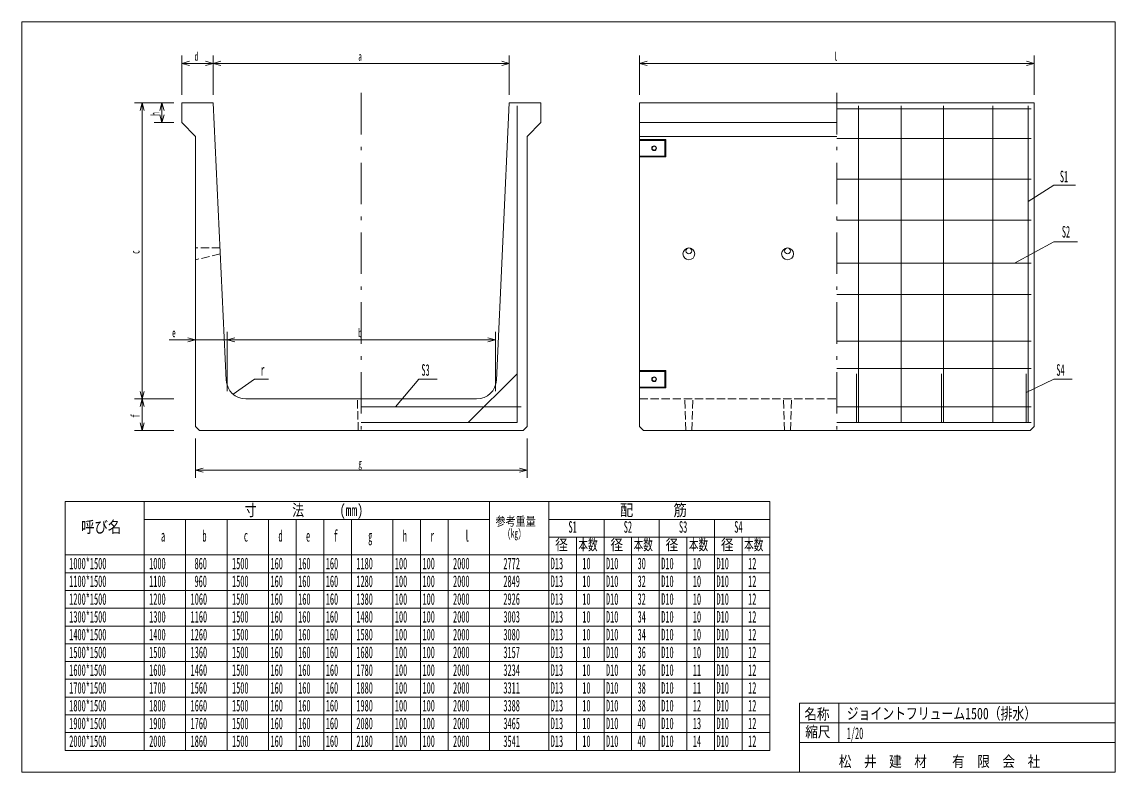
# Model space of a CAD drawing. Units: millimetres, scale not verified. Extents: x 74 to 5614, y 79 to 3879.
import ezdxf
from ezdxf.enums import TextEntityAlignment as Align

# ---------------------------------------------------------------- set-up
doc = ezdxf.new("R2010")
doc.units = ezdxf.units.MM
doc.header["$LTSCALE"] = 7
doc.linetypes.add('USER1', pattern=[50.5, 30, -9, 2.5, -9])
doc.linetypes.add('USER2', pattern=[8, 6, -2])
doc.layers.add('1', color=7, linetype='Continuous', lineweight=18)
doc.styles.add('ＭＳ ゴシック', font='')
doc.styles.get('ＭＳ ゴシック').set_extended_font_data('MS Gothic')

msp = doc.modelspace()

# ---------------------------------------------------------------- linework, layer by layer
at = {"layer": '1'}
for p, q in [((73.5, 3879), (5613.5, 3879)), ((73.5, 79), (73.5, 3879)), ((5613.5, 3879), (5613.5, 79)), ((883.5, 3709), (883.5, 3509)), ((883.5, 3669), (922.137, 3679.353)), ((1043.5, 3669), (883.5, 3669)), ((883.5, 3669), (922.137, 3658.647)), ((1043.5, 3669), (1004.863, 3679.353)), ((1043.5, 3669), (1004.863, 3658.647)), ((1043.5, 3709), (1043.5, 3509)), ((1043.5, 3709), (1043.5, 3509)), ((1043.5, 3669), (1082.137, 3679.353)), ((1043.5, 3669), (2543.5, 3669)), ((1043.5, 3669), (1082.137, 3658.647)), ((2543.5, 3669), (2504.863, 3679.353)), ((2543.5, 3669), (2504.863, 3658.647)), ((2543.5, 3709), (2543.5, 3509)), ((3203.5, 3709), (3203.5, 3509)), ((3203.5, 3669), (3242.137, 3679.353)), ((3203.5, 3669), (5203.5, 3669)), ((3203.5, 3669), (3242.137, 3658.647)), ((5203.5, 3669), (5164.863, 3679.353)), ((5203.5, 3669), (5164.863, 3658.647)), ((5203.5, 3709), (5203.5, 3509)), ((643.5, 3469), (843.5, 3469)), ((683.5, 3469), (673.147, 3430.363)), ((683.5, 3469), (683.5, 1969)), ((683.5, 3469), (693.853, 3430.363)), ((743.5, 3469), (843.5, 3469)), ((783.5, 3469), (773.147, 3430.363)), ((783.5, 3469), (783.5, 3369)), ((783.5, 3469), (793.853, 3430.363)), ((883.5, 3469), (1043.5, 3469)), ((883.5, 3469), (883.5, 3369)), ((1043.5, 3469), (1109.051, 2064.338)), ((2477.949, 2064.338), (2543.5, 3469)), ((2543.5, 3469), (2703.5, 3469)), ((2583.5, 3454), (2583.5, 1849)), ((2703.5, 3469), (2703.5, 3369)), ((3203.5, 3469), (5203.5, 3469)), ((3203.5, 3469), (3203.5, 1829)), ((4203.5, 3439), (5188.5, 3439)), ((4313.5, 3454), (4313.5, 1849)), ((4528.5, 3454), (4528.5, 1849)), ((4743.5, 3454), (4743.5, 1849)), ((4993.5, 3454), (4993.5, 1849)), ((5173.5, 3454), (5173.5, 1849)), ((5203.5, 3469), (5203.5, 1829)), ((783.5, 3369), (773.147, 3407.637)), ((783.5, 3369), (793.853, 3407.637)), ((743.5, 3369), (843.5, 3369)), ((883.5, 3369), (953.5, 3299)), ((2633.5, 3299), (2703.5, 3369)), ((3203.5, 3369), (4203.5, 3369)), ((953.5, 3299), (953.5, 1829)), ((2633.5, 3299), (2633.5, 1829)), ((4203.5, 3299), (3203.5, 3299)), ((3203.5, 3283), (3336.5, 3283)), ((3332.5, 3279), (3203.5, 3279)), ((3332.5, 3279), (3336.5, 3283)), ((3332.5, 3199), (3332.5, 3279)), ((3336.5, 3283), (3336.5, 3195)), ((5188.5, 3289), (4203.5, 3289)), ((3203.5, 3199), (3332.5, 3199)), ((3336.5, 3195), (3203.5, 3195)), ((3332.5, 3199), (3336.5, 3195)), ((4203.5, 3082), (5188.5, 3082)), ((5173.5, 2969), (5303.5, 3051.918)), ((5303.5, 3051.918), (5413.5, 3051.918)), ((4203.5, 2875), (5188.5, 2875)), ((5103.5, 2657), (5303.5, 2765.73)), ((5303.5, 2765.73), (5423.5, 2765.73)), ((4203.5, 2657), (5188.5, 2657)), ((4203.5, 2499), (5188.5, 2499)), ((953.5, 2269), (914.863, 2279.353)), ((953.5, 2309), (953.5, 2034.739)), ((1113.5, 2309), (1113.5, 2009)), ((1113.5, 2309), (1113.5, 2009)), ((1113.5, 2269), (1152.137, 2279.353)), ((1113.5, 2269), (1152.137, 2279.353)), ((2473.5, 2269), (2434.863, 2279.353)), ((2473.5, 2309), (2473.5, 2009)), ((1273.5, 2269), (819.887, 2269)), ((953.5, 2269), (914.863, 2258.647)), ((1113.5, 2269), (2473.5, 2269)), ((1113.5, 2269), (1152.137, 2258.647)), ((1113.5, 2269), (1152.137, 2258.647)), ((2473.5, 2269), (2434.863, 2258.647)), ((4203.5, 2261), (5188.5, 2261)), ((3203.5, 2113), (3336.5, 2113)), ((3332.5, 2109), (3203.5, 2109)), ((3332.5, 2109), (3336.5, 2113)), ((3332.5, 2029), (3332.5, 2109)), ((3336.5, 2113), (3336.5, 2025)), ((4203.5, 2123), (5188.5, 2123)), ((1143.681, 1993.231), (1252.603, 2069)), ((1252.603, 2069), (1323.5, 2069)), ((1966.484, 1929), (2085.73, 2069)), ((2085.73, 2069), (2178.198, 2069)), ((2583.5, 2097), (2335.5, 1849)), ((4303.5, 1849), (4303.5, 2097)), ((4733.5, 1849), (4733.5, 2097)), ((5163.5, 1849), (5163.5, 2097)), ((5163.5, 2002.561), (5303.5, 2069)), ((5303.5, 2069), (5395.433, 2069)), ((683.5, 1969), (673.147, 2007.637)), ((683.5, 1969), (693.853, 2007.637)), ((3203.5, 2029), (3332.5, 2029)), ((3203.5, 2025), (3336.5, 2025)), ((3332.5, 2029), (3336.5, 2025)), ((643.5, 1969), (843.5, 1969)), ((643.5, 1969), (843.5, 1969)), ((683.5, 1969), (673.147, 1930.363)), ((683.5, 1969), (683.5, 1809)), ((683.5, 1969), (693.853, 1930.363)), ((1208.942, 1969), (2378.058, 1969)), ((1793.5, 1929), (2603.5, 1929)), ((4203.5, 1929), (5188.5, 1929)), ((683.5, 1809), (673.147, 1847.637)), ((683.5, 1809), (693.853, 1847.637)), ((953.5, 1829), (973.5, 1809)), ((2583.5, 1849), (1793.5, 1849)), ((2613.5, 1809), (2633.5, 1829)), ((3203.5, 1829), (3223.5, 1809)), ((4203.5, 1849), (5188.5, 1849)), ((5203.5, 1829), (5183.5, 1809)), ((643.5, 1809), (843.5, 1809)), ((2613.5, 1809), (973.5, 1809)), ((3223.5, 1809), (5183.5, 1809)), ((953.5, 1569), (953.5, 1769)), ((2633.5, 1569), (2633.5, 1769)), ((953.5, 1609), (992.137, 1619.353)), ((953.5, 1609), (2633.5, 1609)), ((953.5, 1609), (992.137, 1598.647)), ((2633.5, 1609), (2594.863, 1619.353)), ((2633.5, 1609), (2594.863, 1598.647)), ((343.5, 1449), (293.5, 1449)), ((293.5, 1449), (293.5, 639)), ((343.5, 1449), (1113.5, 1449)), ((693.5, 1449), (693.5, 639)), ((1183.5, 1449), (1113.5, 1449)), ((1183.5, 1449), (3583.5, 1449)), ((2443.5, 1449), (2443.5, 1089)), ((2743.5, 1449), (2743.5, 1089)), ((3583.5, 1449), (3863.5, 1449)), ((3863.5, 1449), (3863.5, 639)), ((693.5, 1359), (833.5, 1359)), ((903.5, 1359), (693.5, 1359)), ((903.5, 1359), (1008.5, 1359)), ((903.5, 1359), (903.5, 639)), ((973.5, 1359), (1113.5, 1359)), ((1183.5, 1359), (1113.5, 1359)), ((1113.5, 1359), (1113.5, 639)), ((1183.5, 1359), (1743.5, 1359)), ((1323.5, 1359), (1323.5, 639)), ((1463.5, 1359), (1463.5, 639)), ((1603.5, 1359), (1603.5, 639)), ((1953.5, 1359), (1743.5, 1359)), ((1743.5, 1359), (1743.5, 639)), ((1813.5, 1359), (2093.5, 1359)), ((1953.5, 1359), (1953.5, 639)), ((2093.5, 1359), (2233.5, 1359)), ((2093.5, 1359), (2093.5, 639)), ((2233.5, 1359), (2443.5, 1359)), ((2233.5, 1359), (2233.5, 639)), ((2743.5, 1359), (3303.5, 1359)), ((3023.5, 1359), (3023.5, 1269)), ((3303.5, 1359), (3583.5, 1359)), ((3303.5, 1359), (3303.5, 1269)), ((3583.5, 1359), (3863.5, 1359)), ((3583.5, 639), (3583.5, 1359)), ((2743.5, 1269), (2813.5, 1269)), ((2813.5, 1269), (3303.5, 1269)), ((2883.5, 1269), (2883.5, 1089)), ((3023.5, 1269), (3023.5, 1089)), ((3163.5, 1269), (3163.5, 1089)), ((3303.5, 1269), (3583.5, 1269)), ((3303.5, 1269), (3303.5, 1089)), ((3443.5, 1269), (3443.5, 639)), ((3583.5, 1269), (3863.5, 1269)), ((3723.5, 1269), (3723.5, 639)), ((343.5, 1179), (293.5, 1179)), ((343.5, 1179), (833.5, 1179)), ((693.5, 1179), (903.5, 1179)), ((903.5, 1179), (1008.5, 1179)), ((973.5, 1179), (1113.5, 1179)), ((1183.5, 1179), (1113.5, 1179)), ((1183.5, 1179), (1743.5, 1179)), ((1953.5, 1179), (1743.5, 1179)), ((1813.5, 1179), (2093.5, 1179)), ((2093.5, 1179), (2233.5, 1179)), ((2233.5, 1179), (2443.5, 1179)), ((2443.5, 1179), (2743.5, 1179)), ((2743.5, 1179), (3303.5, 1179)), ((3303.5, 1179), (3583.5, 1179)), ((3583.5, 1179), (3863.5, 1179)), ((343.5, 1089), (293.5, 1089)), ((343.5, 1089), (1113.5, 1089)), ((1183.5, 1089), (1113.5, 1089)), ((1183.5, 1089), (3863.5, 1089)), ((2443.5, 1089), (2443.5, 639)), ((2743.5, 1089), (2743.5, 639)), ((2883.5, 1089), (2883.5, 639)), ((3023.5, 1089), (3023.5, 639)), ((3163.5, 1089), (3163.5, 639)), ((3303.5, 639), (3303.5, 1089)), ((343.5, 999), (293.5, 999)), ((1113.5, 999), (343.5, 999)), ((1183.5, 999), (1113.5, 999)), ((3863.5, 999), (1183.5, 999)), ((343.5, 909), (293.5, 909)), ((343.5, 909), (1113.5, 909)), ((1183.5, 909), (1113.5, 909)), ((1183.5, 909), (3863.5, 909)), ((343.5, 819), (293.5, 819)), ((1113.5, 819), (343.5, 819)), ((1183.5, 819), (1113.5, 819)), ((3863.5, 819), (1183.5, 819)), ((343.5, 729), (293.5, 729)), ((343.5, 729), (1113.5, 729)), ((1183.5, 729), (1113.5, 729)), ((1183.5, 729), (3863.5, 729)), ((293.5, 639), (343.5, 639)), ((293.5, 639), (293.5, 189)), ((1113.5, 639), (343.5, 639)), ((693.5, 639), (693.5, 189)), ((903.5, 639), (903.5, 189)), ((1183.5, 639), (1113.5, 639)), ((1113.5, 189), (1113.5, 639)), ((3863.5, 639), (1183.5, 639)), ((1323.5, 639), (1323.5, 189)), ((1463.5, 189), (1463.5, 639)), ((1603.5, 639), (1603.5, 189)), ((1743.5, 639), (1743.5, 189)), ((1953.5, 639), (1953.5, 189)), ((2093.5, 189), (2093.5, 639)), ((2233.5, 639), (2233.5, 189)), ((2443.5, 639), (2443.5, 189)), ((2743.5, 189), (2743.5, 639)), ((2883.5, 189), (2883.5, 639)), ((3163.5, 189), (3163.5, 639)), ((3303.5, 639), (3303.5, 189)), ((3443.5, 189), (3443.5, 639)), ((3583.5, 639), (3583.5, 189)), ((3723.5, 639), (3723.5, 189)), ((3863.5, 189), (3863.5, 639)), ((3863.5, 549), (293.5, 549)), ((3023.5, 189), (3023.5, 549)), ((293.5, 459), (3863.5, 459)), ((4013.5, 429), (4013.5, 229)), ((4013.5, 429), (5336, 429)), ((4213.5, 429), (4213.5, 229)), ((5336, 429), (5613.5, 429)), ((3863.5, 369), (293.5, 369)), ((293.5, 279), (3863.5, 279)), ((4413.5, 329), (4013.5, 329)), ((4413.5, 329), (5613.5, 329)), ((4013.5, 229), (4013.5, 79)), ((4013.5, 229), (5613.5, 229)), ((293.5, 189), (3863.5, 189)), ((5613.5, 79), (73.5, 79))]:
    msp.add_line(p, q, dxfattribs=at)
at = {"layer": '1', "linetype": 'USER1'}
for p, q in [((1793.5, 3519), (1793.5, 1759)), ((4203.5, 3519), (4203.5, 1759))]:
    msp.add_line(p, q, dxfattribs=at)
at = {"layer": '1', "linetype": 'USER2'}
for p, q in [((1077.8, 2734), (953.5, 2734)), ((1079.2, 2704), (953.5, 2674)), ((1778.5, 1809), (1773.5, 1969)), ((3203.5, 1969), (4203.5, 1969)), ((3438.5, 1809), (3433.5, 1969)), ((3468.5, 1809), (3473.5, 1969)), ((3938.5, 1809), (3933.5, 1969)), ((3968.5, 1809), (3973.5, 1969))]:
    msp.add_line(p, q, dxfattribs=at)
at = {"layer": '1'}
for centre, radius in [((3277.5, 3239), 12), ((3277.5, 3239), 10), ((3453.5, 2704), 30), ((3453.5, 2719), 15), ((3953.5, 2704), 30), ((3953.5, 2719), 15), ((3277.5, 2069), 12), ((3277.5, 2069), 10)]:
    msp.add_circle(centre, radius, dxfattribs=at)
for centre, start, end in [((1208.942, 2069), 182.67186, 270), ((2378.058, 2069), 270, 357.32813)]:
    msp.add_arc(centre, 100, start, end, dxfattribs=at)

# ---------------------------------------------------------------- texts
at = {"layer": '1', "style": 'ＭＳ ゴシック'}
for s, height, width, p in [('d', 43.99, 0.5, (948.5, 3669)), ('a', 43.99, 0.5, (1778.5, 3669)), ('l', 43.99, 0.5, (4188.5, 3669)), ('S1', 58.65, 0.5, (5333.5, 3049)), ('S2', 58.65, 0.5, (5343.5, 2769)), ('b', 43.99, 0.5, (1778.5, 2269)), ('e', 43.99, 0.5, (834.887, 2269)), ('r', 58.65, 0.5, (1283.5, 2069)), ('S3', 58.65, 0.5, (2098.198, 2069)), ('S4', 58.65, 0.5, (5315.433, 2069)), ('g', 43.99, 0.5, (1778.5, 1609)), ('寸\u3000\u3000\u3000法\u3000\u3000\u3000(mm)', 58.65, 0.75, (1203.5, 1359)), ('配\u3000\u3000\u3000筋', 58.65, 0.85, (3103.5, 1359)), ('呼び名', 58.65, 0.85, (373.5, 1274)), ('参考重量', 43.99, 0.85, (2473.5, 1314)), ('S1', 58.65, 0.5, (2843.5, 1274)), ('S2', 58.65, 0.5, (3123.5, 1274)), ('S3', 58.65, 0.5, (3403.5, 1274)), ('S4', 58.65, 0.5, (3683.5, 1274)), ('a', 58.65, 0.5, (778.5, 1229)), ('b', 58.65, 0.5, (988.5, 1229)), ('c', 58.65, 0.5, (1198.5, 1229)), ('d', 58.65, 0.5, (1373.5, 1229)), ('e', 58.65, 0.5, (1513.5, 1229)), ('f', 58.65, 0.5, (1653.5, 1229)), ('g', 58.65, 0.5, (1828.5, 1229)), ('h', 58.65, 0.5, (2003.5, 1229)), ('r', 58.65, 0.5, (2143.5, 1229)), ('l', 58.65, 0.5, (2318.5, 1229)), ('(kg)', 43.99, 0.5, (2533.5, 1254)), ('径', 54.99, 0.85, (2776, 1186.5)), ('本数', 54.99, 0.65, (2893.5, 1186.5)), ('径', 54.99, 0.85, (3056, 1186.5)), ('本数', 54.99, 0.65, (3173.5, 1186.5)), ('径', 54.99, 0.85, (3336, 1186.5)), ('本数', 54.99, 0.65, (3453.5, 1186.5)), ('径', 54.99, 0.85, (3616, 1186.5)), ('本数', 54.99, 0.65, (3733.5, 1186.5)), ('1000*1500', 58.65, 0.5, (313.5, 1089)), ('1000', 58.65, 0.5, (718.5, 1089)), ('860', 58.65, 0.5, (948.5, 1089)), ('1500', 58.65, 0.5, (1138.5, 1089)), ('160', 58.65, 0.5, (1333.5, 1089)), ('160', 58.65, 0.5, (1473.5, 1089)), ('160', 58.65, 0.5, (1613.5, 1089)), ('1180', 58.65, 0.5, (1768.5, 1089)), ('100', 58.65, 0.5, (1963.5, 1089)), ('100', 58.65, 0.5, (2103.5, 1089)), ('2000', 58.65, 0.5, (2258.5, 1089)), ('2772', 58.65, 0.5, (2513.5, 1089)), ('D13', 58.65, 0.5, (2753.5, 1089)), ('10', 58.65, 0.5, (2913.5, 1089)), ('D10', 58.65, 0.5, (3033.5, 1089)), ('30', 58.65, 0.5, (3193.5, 1089)), ('D10', 58.65, 0.5, (3313.5, 1089)), ('10', 58.65, 0.5, (3473.5, 1089)), ('D10', 58.65, 0.5, (3593.5, 1089)), ('12', 58.65, 0.5, (3753.5, 1089)), ('1100*1500', 58.65, 0.5, (313.5, 999)), ('1100', 58.65, 0.5, (718.5, 999)), ('960', 58.65, 0.5, (948.5, 999)), ('1500', 58.65, 0.5, (1138.5, 999)), ('160', 58.65, 0.5, (1333.5, 999)), ('160', 58.65, 0.5, (1473.5, 999)), ('160', 58.65, 0.5, (1613.5, 999)), ('1280', 58.65, 0.5, (1768.5, 999)), ('100', 58.65, 0.5, (1963.5, 999)), ('100', 58.65, 0.5, (2103.5, 999)), ('2000', 58.65, 0.5, (2258.5, 999)), ('2849', 58.65, 0.5, (2513.5, 999)), ('D13', 58.65, 0.5, (2753.5, 999)), ('10', 58.65, 0.5, (2913.5, 999)), ('D10', 58.65, 0.5, (3033.5, 999)), ('32', 58.65, 0.5, (3193.5, 999)), ('D10', 58.65, 0.5, (3313.5, 999)), ('10', 58.65, 0.5, (3473.5, 999)), ('D10', 58.65, 0.5, (3593.5, 999)), ('12', 58.65, 0.5, (3753.5, 999)), ('1200*1500', 58.65, 0.5, (313.5, 909)), ('1200', 58.65, 0.5, (718.5, 909)), ('1060', 58.65, 0.5, (928.5, 909)), ('1500', 58.65, 0.5, (1138.5, 909)), ('160', 58.65, 0.5, (1333.5, 909)), ('160', 58.65, 0.5, (1473.5, 909)), ('160', 58.65, 0.5, (1613.5, 909)), ('1380', 58.65, 0.5, (1768.5, 909)), ('100', 58.65, 0.5, (1963.5, 909)), ('100', 58.65, 0.5, (2103.5, 909)), ('2000', 58.65, 0.5, (2258.5, 909)), ('2926', 58.65, 0.5, (2513.5, 909)), ('D13', 58.65, 0.5, (2753.5, 909)), ('10', 58.65, 0.5, (2913.5, 909)), ('D10', 58.65, 0.5, (3033.5, 909)), ('32', 58.65, 0.5, (3193.5, 909)), ('D10', 58.65, 0.5, (3313.5, 909)), ('10', 58.65, 0.5, (3473.5, 909)), ('D10', 58.65, 0.5, (3593.5, 909)), ('12', 58.65, 0.5, (3753.5, 909)), ('1300*1500', 58.65, 0.5, (313.5, 819)), ('1300', 58.65, 0.5, (718.5, 819)), ('1160', 58.65, 0.5, (928.5, 819)), ('1500', 58.65, 0.5, (1138.5, 819)), ('160', 58.65, 0.5, (1333.5, 819)), ('160', 58.65, 0.5, (1473.5, 819)), ('160', 58.65, 0.5, (1613.5, 819)), ('1480', 58.65, 0.5, (1768.5, 819)), ('100', 58.65, 0.5, (1963.5, 819)), ('100', 58.65, 0.5, (2103.5, 819)), ('2000', 58.65, 0.5, (2258.5, 819)), ('3003', 58.65, 0.5, (2513.5, 819)), ('D13', 58.65, 0.5, (2753.5, 819)), ('10', 58.65, 0.5, (2913.5, 819)), ('D10', 58.65, 0.5, (3033.5, 819)), ('34', 58.65, 0.5, (3193.5, 819)), ('D10', 58.65, 0.5, (3313.5, 819)), ('10', 58.65, 0.5, (3473.5, 819)), ('D10', 58.65, 0.5, (3593.5, 819)), ('12', 58.65, 0.5, (3753.5, 819)), ('1400*1500', 58.65, 0.5, (313.5, 729)), ('1400', 58.65, 0.5, (718.5, 729)), ('1260', 58.65, 0.5, (928.5, 729)), ('1500', 58.65, 0.5, (1138.5, 729)), ('160', 58.65, 0.5, (1333.5, 729)), ('160', 58.65, 0.5, (1473.5, 729)), ('160', 58.65, 0.5, (1613.5, 729)), ('1580', 58.65, 0.5, (1768.5, 729)), ('100', 58.65, 0.5, (1963.5, 729)), ('100', 58.65, 0.5, (2103.5, 729)), ('2000', 58.65, 0.5, (2258.5, 729)), ('3080', 58.65, 0.5, (2513.5, 729)), ('D13', 58.65, 0.5, (2753.5, 729)), ('10', 58.65, 0.5, (2913.5, 729)), ('D10', 58.65, 0.5, (3033.5, 729)), ('34', 58.65, 0.5, (3193.5, 729)), ('D10', 58.65, 0.5, (3313.5, 729)), ('10', 58.65, 0.5, (3473.5, 729)), ('D10', 58.65, 0.5, (3593.5, 729)), ('12', 58.65, 0.5, (3753.5, 729)), ('1500*1500', 58.65, 0.5, (313.5, 639)), ('1500', 58.65, 0.5, (718.5, 639)), ('1360', 58.65, 0.5, (928.5, 639)), ('1500', 58.65, 0.5, (1138.5, 639)), ('160', 58.65, 0.5, (1333.5, 639)), ('160', 58.65, 0.5, (1473.5, 639)), ('160', 58.65, 0.5, (1613.5, 639)), ('1680', 58.65, 0.5, (1768.5, 639)), ('100', 58.65, 0.5, (1963.5, 639)), ('100', 58.65, 0.5, (2103.5, 639)), ('2000', 58.65, 0.5, (2258.5, 639)), ('3157', 58.65, 0.5, (2513.5, 639)), ('D13', 58.65, 0.5, (2753.5, 639)), ('10', 58.65, 0.5, (2913.5, 639)), ('D10', 58.65, 0.5, (3033.5, 639)), ('36', 58.65, 0.5, (3193.5, 639)), ('D10', 58.65, 0.5, (3313.5, 639)), ('10', 58.65, 0.5, (3473.5, 639)), ('D10', 58.65, 0.5, (3593.5, 639)), ('12', 58.65, 0.5, (3753.5, 639)), ('1600*1500', 58.65, 0.5, (313.5, 549)), ('1600', 58.65, 0.5, (718.5, 549)), ('1460', 58.65, 0.5, (928.5, 549)), ('1500', 58.65, 0.5, (1138.5, 549)), ('160', 58.65, 0.5, (1333.5, 549)), ('160', 58.65, 0.5, (1473.5, 549)), ('160', 58.65, 0.5, (1613.5, 549)), ('1780', 58.65, 0.5, (1768.5, 549)), ('100', 58.65, 0.5, (1963.5, 549)), ('100', 58.65, 0.5, (2103.5, 549)), ('2000', 58.65, 0.5, (2258.5, 549)), ('3234', 58.65, 0.5, (2513.5, 549)), ('D13', 58.65, 0.5, (2753.5, 549)), ('10', 58.65, 0.5, (2913.5, 549)), ('D10', 58.65, 0.5, (3033.5, 549)), ('36', 58.65, 0.5, (3193.5, 549)), ('D10', 58.65, 0.5, (3313.5, 549)), ('11', 58.65, 0.5, (3473.5, 549)), ('D10', 58.65, 0.5, (3593.5, 549)), ('12', 58.65, 0.5, (3753.5, 549)), ('1700*1500', 58.65, 0.5, (313.5, 459)), ('1700', 58.65, 0.5, (718.5, 459)), ('1560', 58.65, 0.5, (928.5, 459)), ('1500', 58.65, 0.5, (1138.5, 459)), ('160', 58.65, 0.5, (1333.5, 459)), ('160', 58.65, 0.5, (1473.5, 459)), ('160', 58.65, 0.5, (1613.5, 459)), ('1880', 58.65, 0.5, (1768.5, 459)), ('100', 58.65, 0.5, (1963.5, 459)), ('100', 58.65, 0.5, (2103.5, 459)), ('2000', 58.65, 0.5, (2258.5, 459)), ('3311', 58.65, 0.5, (2513.5, 459)), ('D13', 58.65, 0.5, (2753.5, 459)), ('10', 58.65, 0.5, (2913.5, 459)), ('D10', 58.65, 0.5, (3033.5, 459)), ('38', 58.65, 0.5, (3193.5, 459)), ('D10', 58.65, 0.5, (3313.5, 459)), ('11', 58.65, 0.5, (3473.5, 459)), ('D10', 58.65, 0.5, (3593.5, 459)), ('12', 58.65, 0.5, (3753.5, 459)), ('1800*1500', 58.65, 0.5, (313.5, 369)), ('1800', 58.65, 0.5, (718.5, 369)), ('1660', 58.65, 0.5, (928.5, 369)), ('1500', 58.65, 0.5, (1138.5, 369)), ('160', 58.65, 0.5, (1333.5, 369)), ('160', 58.65, 0.5, (1473.5, 369)), ('160', 58.65, 0.5, (1613.5, 369)), ('1980', 58.65, 0.5, (1768.5, 369)), ('100', 58.65, 0.5, (1963.5, 369)), ('100', 58.65, 0.5, (2103.5, 369)), ('2000', 58.65, 0.5, (2258.5, 369)), ('3388', 58.65, 0.5, (2513.5, 369)), ('D13', 58.65, 0.5, (2753.5, 369)), ('10', 58.65, 0.5, (2913.5, 369)), ('D10', 58.65, 0.5, (3033.5, 369)), ('38', 58.65, 0.5, (3193.5, 369)), ('D10', 58.65, 0.5, (3313.5, 369)), ('12', 58.65, 0.5, (3473.5, 369)), ('D10', 58.65, 0.5, (3593.5, 369)), ('12', 58.65, 0.5, (3753.5, 369)), ('名称', 54.99, 0.85, (4038.5, 329)), ('ジョイントフリューム1500（排水）', 58.65, 0.75, (4253.5, 329)), ('1900*1500', 58.65, 0.5, (313.5, 279)), ('1900', 58.65, 0.5, (718.5, 279)), ('1760', 58.65, 0.5, (928.5, 279)), ('1500', 58.65, 0.5, (1138.5, 279)), ('160', 58.65, 0.5, (1333.5, 279)), ('160', 58.65, 0.5, (1473.5, 279)), ('160', 58.65, 0.5, (1613.5, 279)), ('2080', 58.65, 0.5, (1768.5, 279)), ('100', 58.65, 0.5, (1963.5, 279)), ('100', 58.65, 0.5, (2103.5, 279)), ('2000', 58.65, 0.5, (2258.5, 279)), ('3465', 58.65, 0.5, (2513.5, 279)), ('D13', 58.65, 0.5, (2753.5, 279)), ('10', 58.65, 0.5, (2913.5, 279)), ('D10', 58.65, 0.5, (3033.5, 279)), ('40', 58.65, 0.5, (3193.5, 279)), ('D10', 58.65, 0.5, (3313.5, 279)), ('13', 58.65, 0.5, (3473.5, 279)), ('D10', 58.65, 0.5, (3593.5, 279)), ('12', 58.65, 0.5, (3753.5, 279)), ('縮尺', 54.99, 0.85, (4043.5, 239)), ('1/20', 58.65, 0.5, (4253.5, 229)), ('2000*1500', 58.65, 0.5, (313.5, 189)), ('2000', 58.65, 0.5, (718.5, 189)), ('1860', 58.65, 0.5, (928.5, 189)), ('1500', 58.65, 0.5, (1138.5, 189)), ('160', 58.65, 0.5, (1333.5, 189)), ('160', 58.65, 0.5, (1473.5, 189)), ('160', 58.65, 0.5, (1613.5, 189)), ('2180', 58.65, 0.5, (1768.5, 189)), ('100', 58.65, 0.5, (1963.5, 189)), ('100', 58.65, 0.5, (2103.5, 189)), ('2000', 58.65, 0.5, (2258.5, 189)), ('3541', 58.65, 0.5, (2513.5, 189)), ('D13', 58.65, 0.5, (2753.5, 189)), ('10', 58.65, 0.5, (2913.5, 189)), ('D10', 58.65, 0.5, (3033.5, 189)), ('40', 58.65, 0.5, (3193.5, 189)), ('D10', 58.65, 0.5, (3313.5, 189)), ('14', 58.65, 0.5, (3473.5, 189)), ('D10', 58.65, 0.5, (3593.5, 189)), ('12', 58.65, 0.5, (3753.5, 189)), ('松\u3000井\u3000建\u3000材\u3000\u3000有\u3000限\u3000会\u3000社', 54.99, 0.85, (4213.5, 89))]:
    msp.add_text(s, height=height, dxfattribs=dict(at, width=width)).set_placement(p, align=Align.BOTTOM_LEFT)
at = {"layer": '1', "style": 'ＭＳ ゴシック', "width": 0.5}
for s, p in [('h', (783.5, 3404)), ('c', (683.5, 2704)), ('f', (683.5, 1874))]:
    msp.add_text(s, height=43.99, rotation=90, dxfattribs=at).set_placement(p, align=Align.BOTTOM_LEFT)

doc.saveas('drawing.dxf')
